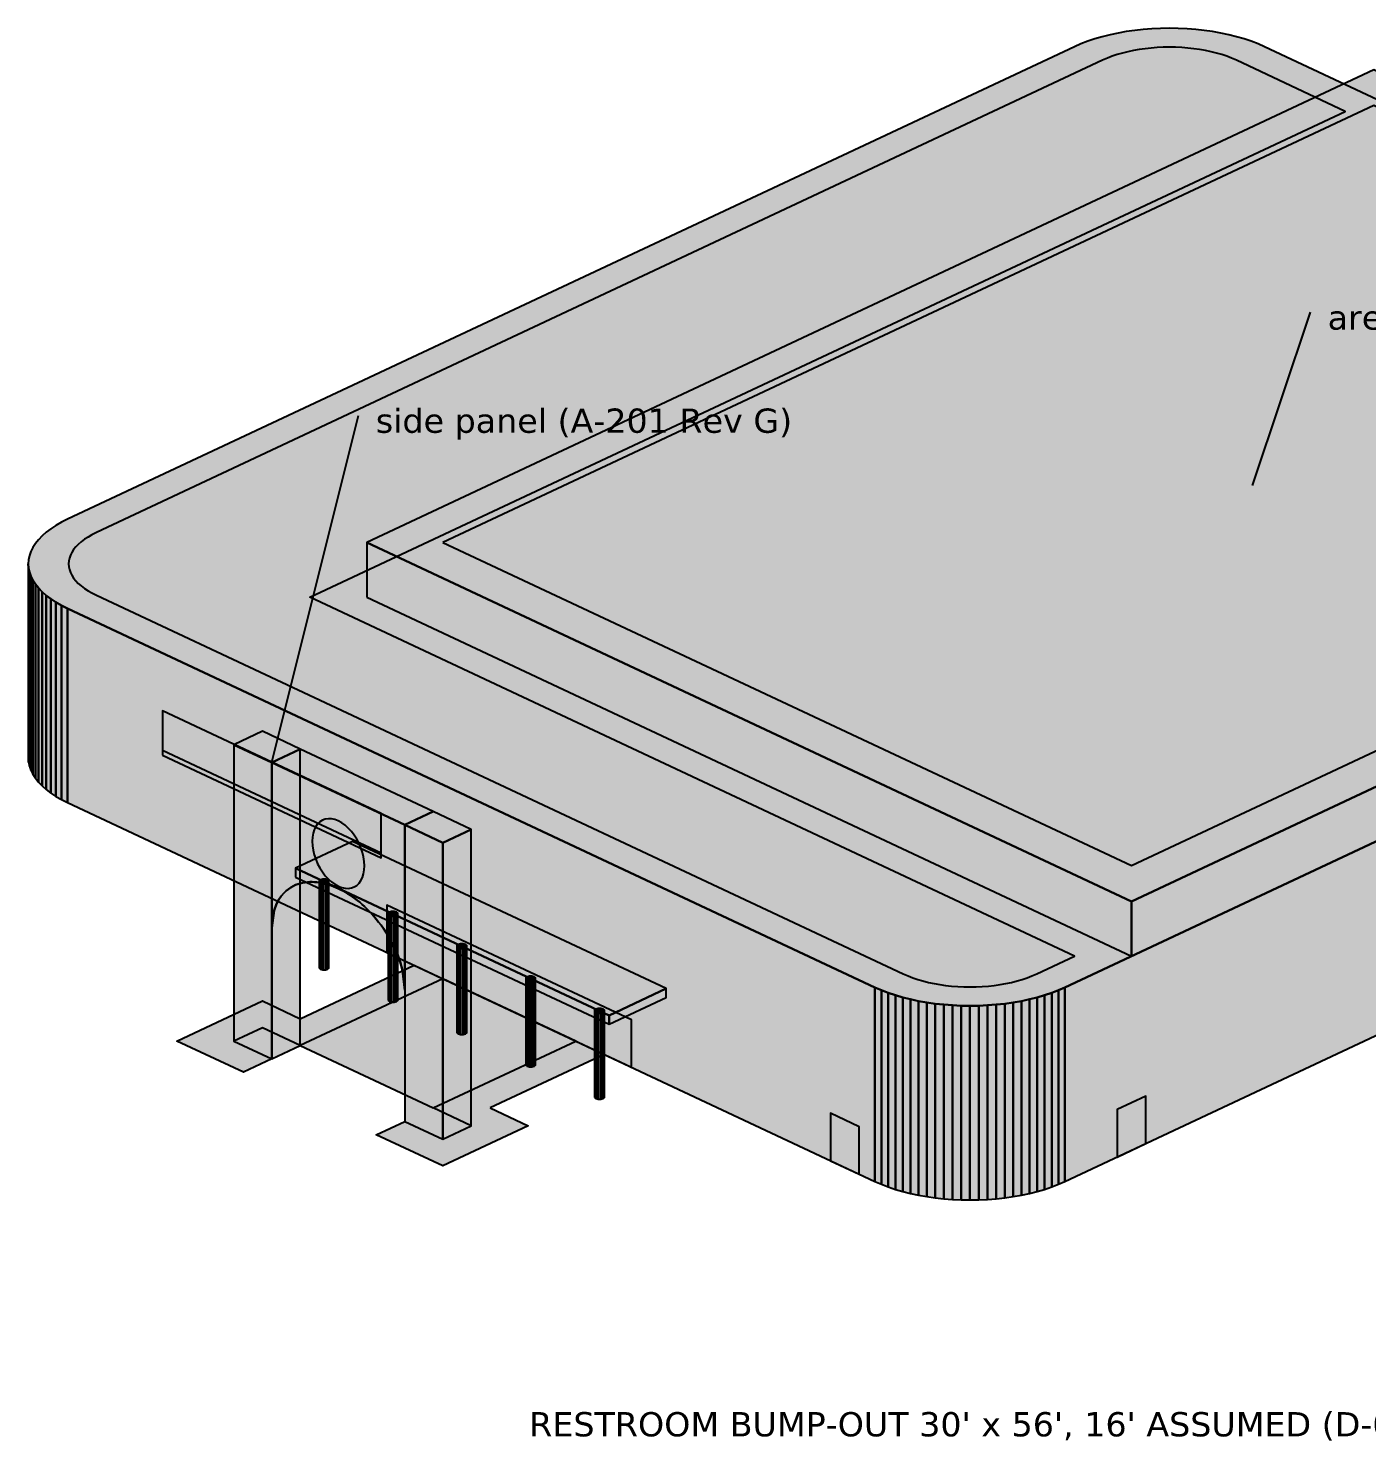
# Model space of a CAD drawing. Header units: inches. Extents: x 0.5 to 16.6, y 0.5 to 10.5.
# Drawn here: x 8.546 to 10.863, y 6.594 to 9.039 of the extents above; entities that cross this region are included whole.
import ezdxf
from ezdxf.enums import TextEntityAlignment as Align

# ---------------------------------------------------------------- set-up
doc = ezdxf.new("R2010")
doc.units = ezdxf.units.IN
doc.header["$MEASUREMENT"] = 0
for name, color, linetype in [('A-ANNO-TEXT', 7, 'Continuous'), ('A-MASS', 7, 'Continuous'), ('C-SITE-DIAG', 7, 'Continuous')]:
    doc.layers.add(name, color=color, linetype=linetype)
doc.styles.add('KS-REG', font='DejaVuSans.ttf')

msp = doc.modelspace()

# ---------------------------------------------------------------- hatches: boundary and pattern name
at = {"layer": 'A-MASS', "true_color": 0xc9c6be}
for points in [[(12.0829, 8.1969), (12.0933, 8.2021), (12.1029, 8.2077), (12.1118, 8.2135), (12.1198, 8.2195), (12.127, 8.2258), (12.1333, 8.2323), (12.1386, 8.239), (12.143, 8.2458), (12.1465, 8.2528), (12.149, 8.2598), (12.1505, 8.267), (12.151, 8.2741), (12.1505, 8.2812), (12.149, 8.2883), (12.1465, 8.2954), (12.143, 8.3023), (12.1386, 8.3092), (12.1333, 8.3159), (12.127, 8.3224), (12.1198, 8.3287), (12.1118, 8.3347), (12.1029, 8.3405), (12.0933, 8.3461), (12.0829, 8.3513), (10.6856, 9.0072), (10.6745, 9.0121), (10.6628, 9.0167), (10.6504, 9.0208), (10.6375, 9.0246), (10.6241, 9.0279), (10.6102, 9.0309), (10.596, 9.0334), (10.5814, 9.0355), (10.5666, 9.0371), (10.5516, 9.0383), (10.5364, 9.039), (10.5212, 9.0392), (10.506, 9.039), (10.4909, 9.0383), (10.4759, 9.0371), (10.4611, 9.0355), (10.4465, 9.0334), (10.4323, 9.0309), (10.4184, 9.0279), (10.405, 9.0246), (10.3921, 9.0208), (10.3797, 9.0167), (10.368, 9.0121), (10.3568, 9.0072), (8.6144, 8.1892), (8.604, 8.184), (8.5943, 8.1785), (8.5855, 8.1727), (8.5774, 8.1666), (8.5703, 8.1603), (8.564, 8.1538), (8.5586, 8.1471), (8.5542, 8.1403), (8.5508, 8.1333), (8.5483, 8.1263), (8.5468, 8.1192), (8.5463, 8.112), (8.5468, 8.1049), (8.5483, 8.0978), (8.5508, 8.0907), (8.5542, 8.0838), (8.5586, 8.0769), (8.564, 8.0703), (8.5703, 8.0638), (8.5774, 8.0575), (8.5855, 8.0514), (8.5943, 8.0456), (8.604, 8.0401), (8.6144, 8.0349), (10.0116, 7.3789), (10.0227, 7.374), (10.0345, 7.3695), (10.0469, 7.3653), (10.0598, 7.3615), (10.0732, 7.3582), (10.0871, 7.3552), (10.1013, 7.3527), (10.1159, 7.3506), (10.1307, 7.349), (10.1457, 7.3478), (10.1608, 7.3471), (10.176, 7.3469), (10.1912, 7.3471), (10.2064, 7.3478), (10.2214, 7.349), (10.2362, 7.3506), (10.2508, 7.3527), (10.265, 7.3552), (10.2788, 7.3582), (10.2923, 7.3615), (10.3052, 7.3653), (10.3175, 7.3695), (10.3293, 7.374), (10.3404, 7.3789)], [(9.1322, 8.1491), (10.4555, 7.5278), (12.1979, 8.3459), (10.8747, 8.9671)], [(9.0089, 7.5851), (9.5514, 7.3304), (9.65, 7.3768), (9.1075, 7.6314)], [(9.0644, 7.5591), (9.0666, 7.561), (9.0666, 7.5631), (9.0644, 7.5649), (9.0605, 7.566), (9.056, 7.566), (9.0521, 7.5649), (9.0498, 7.5631), (9.0498, 7.561), (9.0521, 7.5591), (9.056, 7.5581), (9.0605, 7.5581)], [(9.1836, 7.5032), (9.1858, 7.505), (9.1858, 7.5071), (9.1836, 7.509), (9.1797, 7.51), (9.1751, 7.51), (9.1712, 7.509), (9.169, 7.5071), (9.169, 7.505), (9.1712, 7.5032), (9.1751, 7.5021), (9.1797, 7.5021)], [(9.3027, 7.4472), (9.305, 7.449), (9.305, 7.4512), (9.3027, 7.453), (9.2988, 7.4541), (9.2943, 7.4541), (9.2904, 7.453), (9.2882, 7.4512), (9.2882, 7.449), (9.2904, 7.4472), (9.2943, 7.4462), (9.2988, 7.4462)], [(9.4219, 7.3913), (9.4242, 7.3931), (9.4242, 7.3952), (9.4219, 7.3971), (9.418, 7.3981), (9.4135, 7.3981), (9.4096, 7.3971), (9.4073, 7.3952), (9.4073, 7.3931), (9.4096, 7.3913), (9.4135, 7.3902), (9.418, 7.3902)], [(9.5411, 7.3353), (9.5434, 7.3371), (9.5434, 7.3393), (9.5411, 7.3411), (9.5372, 7.3422), (9.5327, 7.3422), (9.5288, 7.3411), (9.5265, 7.3393), (9.5265, 7.3371), (9.5288, 7.3353), (9.5327, 7.3343), (9.5372, 7.3343)]]:
    msp.add_hatch(color=7, dxfattribs=at).paths.add_polyline_path(points)
at = {"layer": 'A-MASS', "true_color": 0x2c3e5c}
for points in [[(10.2919, 7.4024), (10.3568, 7.4329), (9.0336, 8.0541), (10.8253, 8.8953), (10.6371, 8.9837), (10.6285, 8.9875), (10.6203, 8.9907), (10.6116, 8.9936), (10.6026, 8.9962), (10.5932, 8.9986), (10.5835, 9.0006), (10.5735, 9.0024), (10.5633, 9.0038), (10.553, 9.005), (10.5425, 9.0058), (10.5319, 9.0063), (10.5212, 9.0064), (10.5106, 9.0063), (10.5, 9.0058), (10.4895, 9.005), (10.4791, 9.0038), (10.4689, 9.0024), (10.459, 9.0006), (10.4493, 8.9986), (10.4399, 8.9962), (10.4308, 8.9936), (10.4222, 8.9907), (10.414, 8.9875), (10.4054, 8.9837), (8.6645, 8.1664), (8.6564, 8.1624), (8.6497, 8.1585), (8.6435, 8.1545), (8.6379, 8.1502), (8.6329, 8.1458), (8.6285, 8.1413), (8.6247, 8.1366), (8.6216, 8.1318), (8.6192, 8.1269), (8.6175, 8.122), (8.6164, 8.117), (8.6161, 8.112), (8.6164, 8.107), (8.6175, 8.1021), (8.6192, 8.0971), (8.6216, 8.0923), (8.6247, 8.0875), (8.6285, 8.0828), (8.6329, 8.0782), (8.6379, 8.0738), (8.6435, 8.0696), (8.6497, 8.0655), (8.6564, 8.0617), (8.6645, 8.0576), (10.0602, 7.4024), (10.0688, 7.3986), (10.077, 7.3955), (10.0856, 7.3925), (10.0947, 7.3899), (10.1041, 7.3875), (10.1138, 7.3855), (10.1237, 7.3837), (10.1339, 7.3823), (10.1443, 7.3811), (10.1548, 7.3803), (10.1654, 7.3798), (10.176, 7.3797), (10.1867, 7.3798), (10.1973, 7.3803), (10.2078, 7.3811), (10.2181, 7.3823), (10.2283, 7.3837), (10.2383, 7.3855), (10.248, 7.3875), (10.2574, 7.3899), (10.2664, 7.3925), (10.2751, 7.3955), (10.2833, 7.3986)], [(9.2637, 8.1491), (10.4555, 7.5896), (12.0664, 8.3459), (10.8747, 8.9054)]]:
    msp.add_hatch(color=7, dxfattribs=at).paths.add_polyline_path(points)
at = {"layer": 'A-MASS', "true_color": 0x918f89}
for points in [[(10.4555, 7.4329), (12.1979, 8.2509), (12.1979, 8.3459), (10.4555, 7.5278)], [(10.3404, 7.0428), (12.0829, 7.8608), (12.0829, 8.1969), (10.3404, 7.3789)], [(9.0605, 7.4092), (9.0644, 7.4103), (9.0644, 7.5591), (9.0605, 7.5581)], [(9.0644, 7.4103), (9.0666, 7.4121), (9.0666, 7.561), (9.0644, 7.5591)], [(9.1797, 7.3533), (9.1836, 7.3544), (9.1836, 7.5032), (9.1797, 7.5021)], [(9.1836, 7.3544), (9.1858, 7.3562), (9.1858, 7.505), (9.1836, 7.5032)], [(9.2988, 7.2973), (9.3027, 7.2984), (9.3027, 7.4472), (9.2988, 7.4462)], [(9.3027, 7.2984), (9.305, 7.3002), (9.305, 7.449), (9.3027, 7.4472)], [(9.4135, 7.2414), (9.418, 7.2414), (9.418, 7.3902), (9.4135, 7.3902)], [(9.418, 7.2414), (9.4219, 7.2424), (9.4219, 7.3913), (9.418, 7.3902)], [(9.4219, 7.2424), (9.4242, 7.2443), (9.4242, 7.3931), (9.4219, 7.3913)], [(9.5514, 7.3151), (9.65, 7.3614), (9.65, 7.3768), (9.5514, 7.3304)], [(10.2788, 7.0221), (10.2923, 7.0254), (10.2923, 7.3615), (10.2788, 7.3582)], [(10.2923, 7.0254), (10.3052, 7.0292), (10.3052, 7.3653), (10.2923, 7.3615)], [(10.3052, 7.0292), (10.3175, 7.0333), (10.3175, 7.3695), (10.3052, 7.3653)], [(10.3175, 7.0333), (10.3293, 7.0379), (10.3293, 7.374), (10.3175, 7.3695)], [(10.3293, 7.0379), (10.3404, 7.0428), (10.3404, 7.3789), (10.3293, 7.374)], [(9.5411, 7.1865), (9.5434, 7.1883), (9.5434, 7.3371), (9.5411, 7.3353)], [(10.176, 7.0108), (10.1912, 7.011), (10.1912, 7.3471), (10.176, 7.3469)], [(10.1912, 7.011), (10.2064, 7.0117), (10.2064, 7.3478), (10.1912, 7.3471)], [(10.2064, 7.0117), (10.2214, 7.0129), (10.2214, 7.349), (10.2064, 7.3478)], [(10.2214, 7.0129), (10.2362, 7.0145), (10.2362, 7.3506), (10.2214, 7.349)], [(10.2362, 7.0145), (10.2508, 7.0166), (10.2508, 7.3527), (10.2362, 7.3506)], [(10.2508, 7.0166), (10.265, 7.0191), (10.265, 7.3552), (10.2508, 7.3527)], [(10.265, 7.0191), (10.2788, 7.0221), (10.2788, 7.3582), (10.265, 7.3552)], [(9.5327, 7.1854), (9.5372, 7.1854), (9.5372, 7.3343), (9.5327, 7.3343)], [(9.5372, 7.1854), (9.5411, 7.1865), (9.5411, 7.3353), (9.5372, 7.3343)]]:
    msp.add_hatch(color=7, dxfattribs=at).paths.add_polyline_path(points)
at = {"layer": 'A-MASS', "true_color": 0x394c5a}
for points in [[(10.3404, 7.248), (12.0829, 8.0661), (12.0829, 8.1764), (10.3404, 7.3584)], [(10.3404, 7.0582), (12.0829, 7.8762), (12.0829, 8.0199), (10.3404, 7.2018)], [(10.265, 7.2244), (10.2788, 7.2273), (10.2788, 7.3376), (10.265, 7.3347)], [(10.2788, 7.2273), (10.2923, 7.2307), (10.2923, 7.341), (10.2788, 7.3376)], [(10.2923, 7.2307), (10.3052, 7.2345), (10.3052, 7.3448), (10.2923, 7.341)], [(10.3052, 7.2345), (10.3175, 7.2386), (10.3175, 7.3489), (10.3052, 7.3448)], [(10.3175, 7.2386), (10.3293, 7.2431), (10.3293, 7.3535), (10.3175, 7.3489)], [(10.3293, 7.2431), (10.3404, 7.248), (10.3404, 7.3584), (10.3293, 7.3535)], [(10.176, 7.2161), (10.1912, 7.2163), (10.1912, 7.3266), (10.176, 7.3264)], [(10.1912, 7.2163), (10.2064, 7.217), (10.2064, 7.3273), (10.1912, 7.3266)], [(10.2064, 7.217), (10.2214, 7.2182), (10.2214, 7.3285), (10.2064, 7.3273)], [(10.2214, 7.2182), (10.2362, 7.2198), (10.2362, 7.3301), (10.2214, 7.3285)], [(10.2362, 7.2198), (10.2508, 7.2219), (10.2508, 7.3322), (10.2362, 7.3301)], [(10.2508, 7.2219), (10.265, 7.2244), (10.265, 7.3347), (10.2508, 7.3322)], [(10.3052, 7.0446), (10.3175, 7.0487), (10.3175, 7.1924), (10.3052, 7.1883)], [(10.3175, 7.0487), (10.3293, 7.0533), (10.3293, 7.197), (10.3175, 7.1924)], [(10.3293, 7.0533), (10.3404, 7.0582), (10.3404, 7.2018), (10.3293, 7.197)], [(10.176, 7.0262), (10.1912, 7.0264), (10.1912, 7.1701), (10.176, 7.1699)], [(10.1912, 7.0264), (10.2064, 7.0271), (10.2064, 7.1708), (10.1912, 7.1701)], [(10.2064, 7.0271), (10.2214, 7.0283), (10.2214, 7.172), (10.2064, 7.1708)], [(10.2214, 7.0283), (10.2362, 7.0299), (10.2362, 7.1736), (10.2214, 7.172)], [(10.2362, 7.0299), (10.2508, 7.032), (10.2508, 7.1757), (10.2362, 7.1736)], [(10.2508, 7.032), (10.265, 7.0345), (10.265, 7.1782), (10.2508, 7.1757)], [(10.265, 7.0345), (10.2788, 7.0374), (10.2788, 7.1811), (10.265, 7.1782)], [(10.2788, 7.0374), (10.2923, 7.0408), (10.2923, 7.1845), (10.2788, 7.1811)], [(10.2923, 7.0408), (10.3052, 7.0446), (10.3052, 7.1883), (10.2923, 7.1845)]]:
    msp.add_hatch(color=7, dxfattribs=at).paths.add_polyline_path(points)
at = {"layer": 'A-MASS', "true_color": 0xb5b2ab}
for points in [[(9.1322, 8.0541), (10.4555, 7.4329), (10.4555, 7.5278), (9.1322, 8.1491)], [(8.5463, 7.7759), (8.5468, 7.7688), (8.5468, 8.1049), (8.5463, 8.112)], [(8.5468, 7.7688), (8.5483, 7.7617), (8.5483, 8.0978), (8.5468, 8.1049)], [(8.5483, 7.7617), (8.5508, 7.7546), (8.5508, 8.0907), (8.5483, 8.0978)], [(8.5508, 7.7546), (8.5542, 7.7477), (8.5542, 8.0838), (8.5508, 8.0907)], [(8.5542, 7.7477), (8.5586, 7.7408), (8.5586, 8.0769), (8.5542, 8.0838)], [(8.5586, 7.7408), (8.564, 7.7341), (8.564, 8.0703), (8.5586, 8.0769)], [(8.564, 7.7341), (8.5703, 7.7276), (8.5703, 8.0638), (8.564, 8.0703)], [(8.5703, 7.7276), (8.5774, 7.7213), (8.5774, 8.0575), (8.5703, 8.0638)], [(8.5774, 7.7213), (8.5855, 7.7153), (8.5855, 8.0514), (8.5774, 8.0575)], [(8.5855, 7.7153), (8.5943, 7.7095), (8.5943, 8.0456), (8.5855, 8.0514)], [(8.5943, 7.7095), (8.604, 7.7039), (8.604, 8.0401), (8.5943, 8.0456)], [(8.604, 7.7039), (8.6144, 7.6987), (8.6144, 8.0349), (8.604, 8.0401)], [(8.6144, 7.6987), (10.0116, 7.0428), (10.0116, 7.3789), (8.6144, 8.0349)], [(9.0089, 7.5697), (9.5514, 7.3151), (9.5514, 7.3304), (9.0089, 7.5851)], [(9.0498, 7.4121), (9.0521, 7.4103), (9.0521, 7.5591), (9.0498, 7.561)], [(9.0521, 7.4103), (9.056, 7.4092), (9.056, 7.5581), (9.0521, 7.5591)], [(9.056, 7.4092), (9.0605, 7.4092), (9.0605, 7.5581), (9.056, 7.5581)], [(9.169, 7.3562), (9.1712, 7.3544), (9.1712, 7.5032), (9.169, 7.505)], [(9.1712, 7.3544), (9.1751, 7.3533), (9.1751, 7.5021), (9.1712, 7.5032)], [(9.1751, 7.3533), (9.1797, 7.3533), (9.1797, 7.5021), (9.1751, 7.5021)], [(9.2882, 7.3002), (9.2904, 7.2984), (9.2904, 7.4472), (9.2882, 7.449)], [(9.2904, 7.2984), (9.2943, 7.2973), (9.2943, 7.4462), (9.2904, 7.4472)], [(9.2943, 7.2973), (9.2988, 7.2973), (9.2988, 7.4462), (9.2943, 7.4462)], [(9.4073, 7.2443), (9.4096, 7.2424), (9.4096, 7.3913), (9.4073, 7.3931)], [(9.4096, 7.2424), (9.4135, 7.2414), (9.4135, 7.3902), (9.4096, 7.3913)], [(10.0116, 7.0428), (10.0227, 7.0379), (10.0227, 7.374), (10.0116, 7.3789)], [(10.0227, 7.0379), (10.0345, 7.0333), (10.0345, 7.3695), (10.0227, 7.374)], [(10.0345, 7.0333), (10.0469, 7.0292), (10.0469, 7.3653), (10.0345, 7.3695)], [(10.0469, 7.0292), (10.0598, 7.0254), (10.0598, 7.3615), (10.0469, 7.3653)], [(10.0598, 7.0254), (10.0732, 7.0221), (10.0732, 7.3582), (10.0598, 7.3615)], [(9.5265, 7.1883), (9.5288, 7.1865), (9.5288, 7.3353), (9.5265, 7.3371)], [(10.0732, 7.0221), (10.0871, 7.0191), (10.0871, 7.3552), (10.0732, 7.3582)], [(10.0871, 7.0191), (10.1013, 7.0166), (10.1013, 7.3527), (10.0871, 7.3552)], [(10.1013, 7.0166), (10.1159, 7.0145), (10.1159, 7.3506), (10.1013, 7.3527)], [(10.1159, 7.0145), (10.1307, 7.0129), (10.1307, 7.349), (10.1159, 7.3506)], [(10.1307, 7.0129), (10.1457, 7.0117), (10.1457, 7.3478), (10.1307, 7.349)], [(10.1457, 7.0117), (10.1608, 7.011), (10.1608, 7.3471), (10.1457, 7.3478)], [(10.1608, 7.011), (10.176, 7.0108), (10.176, 7.3469), (10.1608, 7.3471)], [(9.5288, 7.1865), (9.5327, 7.1854), (9.5327, 7.3343), (9.5288, 7.3353)]]:
    msp.add_hatch(color=7, dxfattribs=at).paths.add_polyline_path(points)
at = {"layer": 'A-MASS', "true_color": 0x475f70}
for points in [[(8.5463, 7.9812), (8.5468, 7.974), (8.5468, 8.0844), (8.5463, 8.0915)], [(8.5468, 7.974), (8.5483, 7.9669), (8.5483, 8.0773), (8.5468, 8.0844)], [(8.5483, 7.9669), (8.5508, 7.9599), (8.5508, 8.0702), (8.5483, 8.0773)], [(8.5508, 7.9599), (8.5542, 7.9529), (8.5542, 8.0633), (8.5508, 8.0702)], [(8.5542, 7.9529), (8.5586, 7.9461), (8.5586, 8.0564), (8.5542, 8.0633)], [(8.5586, 7.9461), (8.564, 7.9394), (8.564, 8.0497), (8.5586, 8.0564)], [(8.564, 7.9394), (8.5703, 7.9329), (8.5703, 8.0432), (8.564, 8.0497)], [(8.5703, 7.9329), (8.5774, 7.9266), (8.5774, 8.0369), (8.5703, 8.0432)], [(8.5774, 7.9266), (8.5855, 7.9205), (8.5855, 8.0309), (8.5774, 8.0369)], [(8.5855, 7.9205), (8.5943, 7.9147), (8.5943, 8.0251), (8.5855, 8.0309)], [(8.5943, 7.9147), (8.604, 7.9092), (8.604, 8.0195), (8.5943, 8.0251)], [(8.604, 7.9092), (8.6144, 7.904), (8.6144, 8.0143), (8.604, 8.0195)], [(8.6144, 7.904), (10.0116, 7.248), (10.0116, 7.3584), (8.6144, 8.0143)], [(8.5463, 7.7913), (8.5468, 7.7842), (8.5468, 7.9278), (8.5463, 7.935)], [(8.5468, 7.7842), (8.5483, 7.7771), (8.5483, 7.9207), (8.5468, 7.9278)], [(8.5483, 7.7771), (8.5508, 7.77), (8.5508, 7.9137), (8.5483, 7.9207)], [(8.5508, 7.77), (8.5542, 7.7631), (8.5542, 7.9067), (8.5508, 7.9137)], [(8.5542, 7.7631), (8.5586, 7.7562), (8.5586, 7.8999), (8.5542, 7.9067)], [(8.5586, 7.7562), (8.564, 7.7495), (8.564, 7.8932), (8.5586, 7.8999)], [(8.564, 7.7495), (8.5703, 7.743), (8.5703, 7.8867), (8.564, 7.8932)], [(8.5703, 7.743), (8.5774, 7.7367), (8.5774, 7.8804), (8.5703, 7.8867)], [(8.5774, 7.7367), (8.5855, 7.7307), (8.5855, 7.8744), (8.5774, 7.8804)], [(8.5855, 7.7307), (8.5943, 7.7249), (8.5943, 7.8685), (8.5855, 7.8744)], [(8.5943, 7.7249), (8.604, 7.7193), (8.604, 7.863), (8.5943, 7.8685)], [(8.604, 7.7193), (8.6144, 7.7141), (8.6144, 7.8578), (8.604, 7.863)], [(8.6144, 7.7141), (10.0116, 7.0582), (10.0116, 7.2018), (8.6144, 7.8578)], [(10.0116, 7.248), (10.0227, 7.2431), (10.0227, 7.3535), (10.0116, 7.3584)], [(10.0227, 7.2431), (10.0345, 7.2386), (10.0345, 7.3489), (10.0227, 7.3535)], [(10.0345, 7.2386), (10.0469, 7.2345), (10.0469, 7.3448), (10.0345, 7.3489)], [(10.0469, 7.2345), (10.0598, 7.2307), (10.0598, 7.341), (10.0469, 7.3448)], [(10.0598, 7.2307), (10.0732, 7.2273), (10.0732, 7.3376), (10.0598, 7.341)], [(10.0732, 7.2273), (10.0871, 7.2244), (10.0871, 7.3347), (10.0732, 7.3376)], [(10.0871, 7.2244), (10.1013, 7.2219), (10.1013, 7.3322), (10.0871, 7.3347)], [(10.1013, 7.2219), (10.1159, 7.2198), (10.1159, 7.3301), (10.1013, 7.3322)], [(10.1159, 7.2198), (10.1307, 7.2182), (10.1307, 7.3285), (10.1159, 7.3301)], [(10.1307, 7.2182), (10.1457, 7.217), (10.1457, 7.3273), (10.1307, 7.3285)], [(10.1457, 7.217), (10.1608, 7.2163), (10.1608, 7.3266), (10.1457, 7.3273)], [(10.1608, 7.2163), (10.176, 7.2161), (10.176, 7.3264), (10.1608, 7.3266)], [(10.0116, 7.0582), (10.0227, 7.0533), (10.0227, 7.197), (10.0116, 7.2018)], [(10.0227, 7.0533), (10.0345, 7.0487), (10.0345, 7.1924), (10.0227, 7.197)], [(10.0345, 7.0487), (10.0469, 7.0446), (10.0469, 7.1883), (10.0345, 7.1924)], [(10.0469, 7.0446), (10.0598, 7.0408), (10.0598, 7.1845), (10.0469, 7.1883)], [(10.0598, 7.0408), (10.0732, 7.0374), (10.0732, 7.1811), (10.0598, 7.1845)], [(10.0732, 7.0374), (10.0871, 7.0345), (10.0871, 7.1782), (10.0732, 7.1811)], [(10.0871, 7.0345), (10.1013, 7.032), (10.1013, 7.1757), (10.0871, 7.1782)], [(10.1013, 7.032), (10.1159, 7.0299), (10.1159, 7.1736), (10.1013, 7.1757)], [(10.1159, 7.0299), (10.1307, 7.0283), (10.1307, 7.172), (10.1159, 7.1736)], [(10.1307, 7.0283), (10.1457, 7.0271), (10.1457, 7.1708), (10.1307, 7.172)], [(10.1457, 7.0271), (10.1608, 7.0264), (10.1608, 7.1701), (10.1457, 7.1708)], [(10.1608, 7.0264), (10.176, 7.0262), (10.176, 7.1699), (10.1608, 7.1701)]]:
    msp.add_hatch(color=7, dxfattribs=at).paths.add_polyline_path(points)
at = {"layer": 'A-MASS', "true_color": 0x171717}
for points in [[(8.7788, 7.7806), (9.1568, 7.6031), (9.1568, 7.6801), (8.7788, 7.8576)], [(9.1281, 7.5892), (9.1277, 7.5968), (9.1265, 7.6046), (9.1246, 7.6125), (9.122, 7.6203), (9.1187, 7.628), (9.1148, 7.6354), (9.1104, 7.6423), (9.1055, 7.6487), (9.1002, 7.6545), (9.0946, 7.6595), (9.0888, 7.6637), (9.0829, 7.6669), (9.077, 7.6692), (9.0712, 7.6705), (9.0656, 7.6707), (9.0603, 7.67), (9.0554, 7.6682), (9.0509, 7.6654), (9.047, 7.6617), (9.0437, 7.6571), (9.0411, 7.6517), (9.0392, 7.6456), (9.0381, 7.6389), (9.0377, 7.6317), (9.0381, 7.6241), (9.0392, 7.6164), (9.0411, 7.6085), (9.0437, 7.6006), (9.047, 7.5929), (9.0509, 7.5856), (9.0554, 7.5786), (9.0603, 7.5722), (9.0656, 7.5664), (9.0712, 7.5614), (9.077, 7.5573), (9.0829, 7.554), (9.0888, 7.5517), (9.0946, 7.5504), (9.1002, 7.5502), (9.1055, 7.551), (9.1104, 7.5528), (9.1148, 7.5555), (9.1187, 7.5593), (9.122, 7.5639), (9.1246, 7.5693), (9.1265, 7.5754), (9.1277, 7.5821)], [(9.9349, 7.0788), (9.9842, 7.0556), (9.9842, 7.1377), (9.9349, 7.1609)]]:
    msp.add_hatch(color=7, dxfattribs=at).paths.add_polyline_path(points)
at = {"layer": 'A-MASS', "true_color": 0xcc0000}
for points in [[(8.9021, 7.799), (8.9678, 7.7681), (9.0171, 7.7913), (8.9514, 7.8222)], [(8.9678, 7.7681), (9.1979, 7.6601), (9.2473, 7.6833), (9.0171, 7.7913)], [(9.1979, 7.6601), (9.2637, 7.6292), (9.313, 7.6524), (9.2473, 7.6833)]]:
    msp.add_hatch(color=7, dxfattribs=at).paths.add_polyline_path(points)
at = {"layer": 'A-MASS', "true_color": 0xb80000}
for points in [[(8.7788, 7.7806), (9.1568, 7.6031), (9.1568, 7.6114), (8.7788, 7.7889)], [(8.9021, 7.2859), (8.9678, 7.255), (8.9678, 7.7681), (8.9021, 7.799)], [(8.9678, 7.4818), (8.9719, 7.5122), (8.976, 7.5233), (8.9801, 7.531), (8.9842, 7.537), (8.9884, 7.5418), (8.9925, 7.5458), (8.9966, 7.5491), (9.0007, 7.5518), (9.0048, 7.5541), (9.0089, 7.5561), (9.013, 7.5576), (9.0171, 7.5589), (9.0212, 7.5598), (9.0253, 7.5606), (9.0295, 7.561), (9.0336, 7.5613), (9.0377, 7.5613), (9.0418, 7.5612), (9.0459, 7.5608), (9.05, 7.5603), (9.0541, 7.5595), (9.0582, 7.5587), (9.0623, 7.5576), (9.0664, 7.5564), (9.0705, 7.555), (9.0747, 7.5535), (9.0788, 7.5518), (9.0829, 7.5499), (9.087, 7.5479), (9.0911, 7.5457), (9.0952, 7.5434), (9.0993, 7.5409), (9.1034, 7.5383), (9.1075, 7.5355), (9.1116, 7.5325), (9.1158, 7.5294), (9.1199, 7.5261), (9.124, 7.5226), (9.1281, 7.5189), (9.1322, 7.515), (9.1363, 7.5109), (9.1404, 7.5065), (9.1445, 7.502), (9.1486, 7.4971), (9.1527, 7.492), (9.1568, 7.4866), (9.161, 7.4808), (9.1651, 7.4747), (9.1692, 7.468), (9.1733, 7.4609), (9.1774, 7.4531), (9.1815, 7.4444), (9.1856, 7.4345), (9.1897, 7.4229), (9.1938, 7.408), (9.1979, 7.3738), (9.1979, 7.6601), (8.9678, 7.7681)], [(9.1979, 7.1469), (9.2637, 7.1161), (9.2637, 7.6292), (9.1979, 7.6601)]]:
    msp.add_hatch(color=7, dxfattribs=at).paths.add_polyline_path(points)
at = {"layer": 'A-MASS', "true_color": 0x930000}
for points in [[(8.9678, 7.255), (9.0171, 7.2781), (9.0171, 7.7913), (8.9678, 7.7681)], [(9.2637, 7.1161), (9.313, 7.1392), (9.313, 7.6524), (9.2637, 7.6292)]]:
    msp.add_hatch(color=7, dxfattribs=at).paths.add_polyline_path(points)
at = {"layer": 'A-MASS', "true_color": 0x98b2c7}
msp.add_hatch(color=7, dxfattribs=at).paths.add_polyline_path([(9.1671, 7.4392), (9.5904, 7.2405), (9.5904, 7.3226), (9.1671, 7.5213)])
at = {"layer": 'A-MASS', "true_color": 0x131313}
msp.add_hatch(color=7, dxfattribs=at).paths.add_polyline_path([(10.4308, 7.0852), (10.4801, 7.1084), (10.4801, 7.1905), (10.4308, 7.1673)])
at = {"layer": 'C-SITE-DIAG', "true_color": 0xd9b79a}
for points in [[(9.2144, 7.4171), (9.2637, 7.3939), (9.0171, 7.2781), (8.9514, 7.309), (8.9021, 7.2859), (8.9678, 7.255), (8.9185, 7.2318), (8.8034, 7.2859), (8.9514, 7.3553), (9.0171, 7.3244)], [(9.3459, 7.1701), (9.4116, 7.1392), (9.2637, 7.0698), (9.1486, 7.1238), (9.1979, 7.1469), (9.2637, 7.1161), (9.313, 7.1392), (9.2473, 7.1701), (9.4938, 7.2859), (9.5432, 7.2627)]]:
    msp.add_hatch(color=7, dxfattribs=at).paths.add_polyline_path(points)
at = {"layer": 'C-SITE-DIAG', "true_color": 0xb5654a}
msp.add_hatch(color=7, dxfattribs=at).paths.add_polyline_path([(9.0171, 7.2781), (9.2473, 7.1701), (9.4938, 7.2859), (9.2637, 7.3939)])

# ---------------------------------------------------------------- linework, layer by layer
at = {"layer": 'A-ANNO-TEXT'}
for p, q in [((10.6651, 8.2475), (10.7651, 8.5475)), ((8.9678, 7.7689), (9.1178, 8.3689))]:
    msp.add_line(p, q, dxfattribs=at)
at = {"layer": 'A-MASS'}
msp.add_lwpolyline([(12.0829, 8.3513), (10.6856, 9.0072), (10.6745, 9.0121), (10.6628, 9.0167), (10.6504, 9.0208), (10.6375, 9.0246), (10.6241, 9.0279), (10.6102, 9.0309), (10.596, 9.0334), (10.5814, 9.0355), (10.5666, 9.0371), (10.5516, 9.0383), (10.5364, 9.039), (10.5212, 9.0392), (10.506, 9.039), (10.4909, 9.0383), (10.4759, 9.0371), (10.4611, 9.0355), (10.4465, 9.0334), (10.4323, 9.0309), (10.4184, 9.0279), (10.405, 9.0246), (10.3921, 9.0208), (10.3797, 9.0167), (10.368, 9.0121), (10.3568, 9.0072), (8.6144, 8.1892), (8.604, 8.184), (8.5943, 8.1785), (8.5855, 8.1727), (8.5774, 8.1666), (8.5703, 8.1603), (8.564, 8.1538), (8.5586, 8.1471), (8.5542, 8.1403), (8.5508, 8.1333), (8.5483, 8.1263), (8.5468, 8.1192), (8.5463, 8.112), (8.5468, 8.1049), (8.5483, 8.0978), (8.5508, 8.0907), (8.5542, 8.0838), (8.5586, 8.0769), (8.564, 8.0703), (8.5703, 8.0638), (8.5774, 8.0575), (8.5855, 8.0514), (8.5943, 8.0456), (8.604, 8.0401), (8.6144, 8.0349), (10.0116, 7.3789), (10.0227, 7.374), (10.0345, 7.3695), (10.0469, 7.3653), (10.0598, 7.3615), (10.0732, 7.3582), (10.0871, 7.3552), (10.1013, 7.3527), (10.1159, 7.3506), (10.1307, 7.349), (10.1457, 7.3478), (10.1608, 7.3471), (10.176, 7.3469), (10.1912, 7.3471), (10.2064, 7.3478), (10.2214, 7.349), (10.2362, 7.3506), (10.2508, 7.3527), (10.265, 7.3552), (10.2788, 7.3582), (10.2923, 7.3615), (10.3052, 7.3653), (10.3175, 7.3695), (10.3293, 7.374), (10.3404, 7.3789), (12.0829, 8.1969)], dxfattribs=at)
for points in [[(10.2919, 7.4024), (10.3568, 7.4329), (9.0336, 8.0541), (10.8253, 8.8953), (10.6371, 8.9837), (10.6285, 8.9875), (10.6203, 8.9907), (10.6116, 8.9936), (10.6026, 8.9962), (10.5932, 8.9986), (10.5835, 9.0006), (10.5735, 9.0024), (10.5633, 9.0038), (10.553, 9.005), (10.5425, 9.0058), (10.5319, 9.0063), (10.5212, 9.0064), (10.5106, 9.0063), (10.5, 9.0058), (10.4895, 9.005), (10.4791, 9.0038), (10.4689, 9.0024), (10.459, 9.0006), (10.4493, 8.9986), (10.4399, 8.9962), (10.4308, 8.9936), (10.4222, 8.9907), (10.414, 8.9875), (10.4054, 8.9837), (8.6645, 8.1664), (8.6564, 8.1624), (8.6497, 8.1585), (8.6435, 8.1545), (8.6379, 8.1502), (8.6329, 8.1458), (8.6285, 8.1413), (8.6247, 8.1366), (8.6216, 8.1318), (8.6192, 8.1269), (8.6175, 8.122), (8.6164, 8.117), (8.6161, 8.112), (8.6164, 8.107), (8.6175, 8.1021), (8.6192, 8.0971), (8.6216, 8.0923), (8.6247, 8.0875), (8.6285, 8.0828), (8.6329, 8.0782), (8.6379, 8.0738), (8.6435, 8.0696), (8.6497, 8.0655), (8.6564, 8.0617), (8.6645, 8.0576), (10.0602, 7.4024), (10.0688, 7.3986), (10.077, 7.3955), (10.0856, 7.3925), (10.0947, 7.3899), (10.1041, 7.3875), (10.1138, 7.3855), (10.1237, 7.3837), (10.1339, 7.3823), (10.1443, 7.3811), (10.1548, 7.3803), (10.1654, 7.3798), (10.176, 7.3797), (10.1867, 7.3798), (10.1973, 7.3803), (10.2078, 7.3811), (10.2181, 7.3823), (10.2283, 7.3837), (10.2383, 7.3855), (10.248, 7.3875), (10.2574, 7.3899), (10.2664, 7.3925), (10.2751, 7.3955), (10.2833, 7.3986)], [(9.1322, 8.1491), (10.4555, 7.5278), (12.1979, 8.3459), (10.8747, 8.9671)], [(9.2637, 8.1491), (10.4555, 7.5896), (12.0664, 8.3459), (10.8747, 8.9054)], [(10.4555, 7.4329), (12.1979, 8.2509), (12.1979, 8.3459), (10.4555, 7.5278)], [(10.3404, 7.0428), (12.0829, 7.8608), (12.0829, 8.1969), (10.3404, 7.3789)], [(9.1322, 8.0541), (10.4555, 7.4329), (10.4555, 7.5278), (9.1322, 8.1491)], [(8.5463, 7.7759), (8.5468, 7.7688), (8.5468, 8.1049), (8.5463, 8.112)], [(8.5468, 7.7688), (8.5483, 7.7617), (8.5483, 8.0978), (8.5468, 8.1049)], [(8.5483, 7.7617), (8.5508, 7.7546), (8.5508, 8.0907), (8.5483, 8.0978)], [(8.5508, 7.7546), (8.5542, 7.7477), (8.5542, 8.0838), (8.5508, 8.0907)], [(8.5542, 7.7477), (8.5586, 7.7408), (8.5586, 8.0769), (8.5542, 8.0838)], [(8.5586, 7.7408), (8.564, 7.7341), (8.564, 8.0703), (8.5586, 8.0769)], [(8.564, 7.7341), (8.5703, 7.7276), (8.5703, 8.0638), (8.564, 8.0703)], [(8.5703, 7.7276), (8.5774, 7.7213), (8.5774, 8.0575), (8.5703, 8.0638)], [(8.5774, 7.7213), (8.5855, 7.7153), (8.5855, 8.0514), (8.5774, 8.0575)], [(8.5855, 7.7153), (8.5943, 7.7095), (8.5943, 8.0456), (8.5855, 8.0514)], [(8.5943, 7.7095), (8.604, 7.7039), (8.604, 8.0401), (8.5943, 8.0456)], [(8.604, 7.7039), (8.6144, 7.6987), (8.6144, 8.0349), (8.604, 8.0401)], [(8.6144, 7.6987), (10.0116, 7.0428), (10.0116, 7.3789), (8.6144, 8.0349)], [(8.7788, 7.7806), (9.1568, 7.6031), (9.1568, 7.6801), (8.7788, 7.8576)], [(8.9021, 7.799), (8.9678, 7.7681), (9.0171, 7.7913), (8.9514, 7.8222)], [(8.7788, 7.7806), (9.1568, 7.6031), (9.1568, 7.6114), (8.7788, 7.7889)], [(8.9021, 7.2859), (8.9678, 7.255), (8.9678, 7.7681), (8.9021, 7.799)], [(8.9678, 7.255), (9.0171, 7.2781), (9.0171, 7.7913), (8.9678, 7.7681)], [(8.9678, 7.7681), (9.1979, 7.6601), (9.2473, 7.6833), (9.0171, 7.7913)], [(8.9678, 7.4818), (8.9719, 7.5122), (8.976, 7.5233), (8.9801, 7.531), (8.9842, 7.537), (8.9884, 7.5418), (8.9925, 7.5458), (8.9966, 7.5491), (9.0007, 7.5518), (9.0048, 7.5541), (9.0089, 7.5561), (9.013, 7.5576), (9.0171, 7.5589), (9.0212, 7.5598), (9.0253, 7.5606), (9.0295, 7.561), (9.0336, 7.5613), (9.0377, 7.5613), (9.0418, 7.5612), (9.0459, 7.5608), (9.05, 7.5603), (9.0541, 7.5595), (9.0582, 7.5587), (9.0623, 7.5576), (9.0664, 7.5564), (9.0705, 7.555), (9.0747, 7.5535), (9.0788, 7.5518), (9.0829, 7.5499), (9.087, 7.5479), (9.0911, 7.5457), (9.0952, 7.5434), (9.0993, 7.5409), (9.1034, 7.5383), (9.1075, 7.5355), (9.1116, 7.5325), (9.1158, 7.5294), (9.1199, 7.5261), (9.124, 7.5226), (9.1281, 7.5189), (9.1322, 7.515), (9.1363, 7.5109), (9.1404, 7.5065), (9.1445, 7.502), (9.1486, 7.4971), (9.1527, 7.492), (9.1568, 7.4866), (9.161, 7.4808), (9.1651, 7.4747), (9.1692, 7.468), (9.1733, 7.4609), (9.1774, 7.4531), (9.1815, 7.4444), (9.1856, 7.4345), (9.1897, 7.4229), (9.1938, 7.408), (9.1979, 7.3738), (9.1979, 7.6601), (8.9678, 7.7681)], [(9.1979, 7.6601), (9.2637, 7.6292), (9.313, 7.6524), (9.2473, 7.6833)], [(9.1281, 7.5892), (9.1277, 7.5968), (9.1265, 7.6046), (9.1246, 7.6125), (9.122, 7.6203), (9.1187, 7.628), (9.1148, 7.6354), (9.1104, 7.6423), (9.1055, 7.6487), (9.1002, 7.6545), (9.0946, 7.6595), (9.0888, 7.6637), (9.0829, 7.6669), (9.077, 7.6692), (9.0712, 7.6705), (9.0656, 7.6707), (9.0603, 7.67), (9.0554, 7.6682), (9.0509, 7.6654), (9.047, 7.6617), (9.0437, 7.6571), (9.0411, 7.6517), (9.0392, 7.6456), (9.0381, 7.6389), (9.0377, 7.6317), (9.0381, 7.6241), (9.0392, 7.6164), (9.0411, 7.6085), (9.0437, 7.6006), (9.047, 7.5929), (9.0509, 7.5856), (9.0554, 7.5786), (9.0603, 7.5722), (9.0656, 7.5664), (9.0712, 7.5614), (9.077, 7.5573), (9.0829, 7.554), (9.0888, 7.5517), (9.0946, 7.5504), (9.1002, 7.5502), (9.1055, 7.551), (9.1104, 7.5528), (9.1148, 7.5555), (9.1187, 7.5593), (9.122, 7.5639), (9.1246, 7.5693), (9.1265, 7.5754), (9.1277, 7.5821)], [(9.1979, 7.1469), (9.2637, 7.1161), (9.2637, 7.6292), (9.1979, 7.6601)], [(9.0089, 7.5851), (9.5514, 7.3304), (9.65, 7.3768), (9.1075, 7.6314)], [(9.2637, 7.1161), (9.313, 7.1392), (9.313, 7.6524), (9.2637, 7.6292)], [(9.0089, 7.5697), (9.5514, 7.3151), (9.5514, 7.3304), (9.0089, 7.5851)], [(9.0048, 7.5541), (9.0089, 7.5561), (9.0089, 7.5561), (9.0048, 7.5541)], [(9.0089, 7.5561), (9.013, 7.5576), (9.013, 7.5576), (9.0089, 7.5561)], [(9.013, 7.5576), (9.0171, 7.5589), (9.0171, 7.5589), (9.013, 7.5576)], [(9.0171, 7.5589), (9.0212, 7.5598), (9.0212, 7.5598), (9.0171, 7.5589)], [(9.0212, 7.5598), (9.0253, 7.5606), (9.0253, 7.5606), (9.0212, 7.5598)], [(9.0253, 7.5606), (9.0295, 7.561), (9.0295, 7.561), (9.0253, 7.5606)], [(9.0295, 7.561), (9.0336, 7.5613), (9.0336, 7.5613), (9.0295, 7.561)], [(9.0336, 7.5613), (9.0377, 7.5613), (9.0377, 7.5613), (9.0336, 7.5613)], [(9.0377, 7.5613), (9.0418, 7.5612), (9.0418, 7.5612), (9.0377, 7.5613)], [(9.0418, 7.5612), (9.0459, 7.5608), (9.0459, 7.5608), (9.0418, 7.5612)], [(9.0459, 7.5608), (9.05, 7.5603), (9.05, 7.5603), (9.0459, 7.5608)], [(9.0644, 7.5591), (9.0666, 7.561), (9.0666, 7.5631), (9.0644, 7.5649), (9.0605, 7.566), (9.056, 7.566), (9.0521, 7.5649), (9.0498, 7.5631), (9.0498, 7.561), (9.0521, 7.5591), (9.056, 7.5581), (9.0605, 7.5581)], [(9.0498, 7.4121), (9.0521, 7.4103), (9.0521, 7.5591), (9.0498, 7.561)], [(9.05, 7.5603), (9.0541, 7.5595), (9.0541, 7.5595), (9.05, 7.5603)], [(9.0521, 7.4103), (9.056, 7.4092), (9.056, 7.5581), (9.0521, 7.5591)], [(9.0541, 7.5595), (9.0582, 7.5587), (9.0582, 7.5587), (9.0541, 7.5595)], [(9.056, 7.4092), (9.0605, 7.4092), (9.0605, 7.5581), (9.056, 7.5581)], [(9.0582, 7.5587), (9.0623, 7.5576), (9.0623, 7.5576), (9.0582, 7.5587)], [(9.0605, 7.4092), (9.0644, 7.4103), (9.0644, 7.5591), (9.0605, 7.5581)], [(9.0623, 7.5576), (9.0664, 7.5564), (9.0664, 7.5564), (9.0623, 7.5576)], [(9.0644, 7.4103), (9.0666, 7.4121), (9.0666, 7.561), (9.0644, 7.5591)], [(9.0664, 7.5564), (9.0705, 7.555), (9.0705, 7.555), (9.0664, 7.5564)], [(8.9801, 7.531), (8.9842, 7.537), (8.9842, 7.537), (8.9801, 7.531)], [(8.9842, 7.537), (8.9884, 7.5418), (8.9884, 7.5418), (8.9842, 7.537)], [(8.9884, 7.5418), (8.9925, 7.5458), (8.9925, 7.5458), (8.9884, 7.5418)], [(8.9925, 7.5458), (8.9966, 7.5491), (8.9966, 7.5491), (8.9925, 7.5458)], [(8.9966, 7.5491), (9.0007, 7.5518), (9.0007, 7.5518), (8.9966, 7.5491)], [(9.0007, 7.5518), (9.0048, 7.5541), (9.0048, 7.5541), (9.0007, 7.5518)], [(9.0705, 7.555), (9.0747, 7.5535), (9.0747, 7.5535), (9.0705, 7.555)], [(9.0747, 7.5535), (9.0788, 7.5518), (9.0788, 7.5518), (9.0747, 7.5535)], [(9.0788, 7.5518), (9.0829, 7.5499), (9.0829, 7.5499), (9.0788, 7.5518)], [(9.0829, 7.5499), (9.087, 7.5479), (9.087, 7.5479), (9.0829, 7.5499)], [(9.087, 7.5479), (9.0911, 7.5457), (9.0911, 7.5457), (9.087, 7.5479)], [(9.0911, 7.5457), (9.0952, 7.5434), (9.0952, 7.5434), (9.0911, 7.5457)], [(9.0952, 7.5434), (9.0993, 7.5409), (9.0993, 7.5409), (9.0952, 7.5434)], [(9.0993, 7.5409), (9.1034, 7.5383), (9.1034, 7.5383), (9.0993, 7.5409)], [(9.1034, 7.5383), (9.1075, 7.5355), (9.1075, 7.5355), (9.1034, 7.5383)], [(9.1075, 7.5355), (9.1116, 7.5325), (9.1116, 7.5325), (9.1075, 7.5355)], [(9.1116, 7.5325), (9.1158, 7.5294), (9.1158, 7.5294), (9.1116, 7.5325)], [(8.9678, 7.4818), (8.9719, 7.5122), (8.9719, 7.5122), (8.9678, 7.4818)], [(8.9719, 7.5122), (8.976, 7.5233), (8.976, 7.5233), (8.9719, 7.5122)], [(8.976, 7.5233), (8.9801, 7.531), (8.9801, 7.531), (8.976, 7.5233)], [(9.1158, 7.5294), (9.1199, 7.5261), (9.1199, 7.5261), (9.1158, 7.5294)], [(9.1199, 7.5261), (9.124, 7.5226), (9.124, 7.5226), (9.1199, 7.5261)], [(9.124, 7.5226), (9.1281, 7.5189), (9.1281, 7.5189), (9.124, 7.5226)], [(9.1281, 7.5189), (9.1322, 7.515), (9.1322, 7.515), (9.1281, 7.5189)], [(9.1322, 7.515), (9.1363, 7.5109), (9.1363, 7.5109), (9.1322, 7.515)], [(9.1363, 7.5109), (9.1404, 7.5065), (9.1404, 7.5065), (9.1363, 7.5109)], [(9.1671, 7.4392), (9.5904, 7.2405), (9.5904, 7.3226), (9.1671, 7.5213)], [(9.1836, 7.5032), (9.1858, 7.505), (9.1858, 7.5071), (9.1836, 7.509), (9.1797, 7.51), (9.1751, 7.51), (9.1712, 7.509), (9.169, 7.5071), (9.169, 7.505), (9.1712, 7.5032), (9.1751, 7.5021), (9.1797, 7.5021)], [(9.1404, 7.5065), (9.1445, 7.502), (9.1445, 7.502), (9.1404, 7.5065)], [(9.1445, 7.502), (9.1486, 7.4971), (9.1486, 7.4971), (9.1445, 7.502)], [(9.1486, 7.4971), (9.1527, 7.492), (9.1527, 7.492), (9.1486, 7.4971)], [(9.1527, 7.492), (9.1568, 7.4866), (9.1568, 7.4866), (9.1527, 7.492)], [(9.1568, 7.4866), (9.161, 7.4808), (9.161, 7.4808), (9.1568, 7.4866)], [(9.169, 7.3562), (9.1712, 7.3544), (9.1712, 7.5032), (9.169, 7.505)], [(9.1712, 7.3544), (9.1751, 7.3533), (9.1751, 7.5021), (9.1712, 7.5032)], [(9.1751, 7.3533), (9.1797, 7.3533), (9.1797, 7.5021), (9.1751, 7.5021)], [(9.1797, 7.3533), (9.1836, 7.3544), (9.1836, 7.5032), (9.1797, 7.5021)], [(9.1836, 7.3544), (9.1858, 7.3562), (9.1858, 7.505), (9.1836, 7.5032)], [(9.161, 7.4808), (9.1651, 7.4747), (9.1651, 7.4747), (9.161, 7.4808)], [(9.1651, 7.4747), (9.1692, 7.468), (9.1692, 7.468), (9.1651, 7.4747)], [(9.1692, 7.468), (9.1733, 7.4609), (9.1733, 7.4609), (9.1692, 7.468)], [(9.1733, 7.4609), (9.1774, 7.4531), (9.1774, 7.4531), (9.1733, 7.4609)], [(9.1774, 7.4531), (9.1815, 7.4444), (9.1815, 7.4444), (9.1774, 7.4531)], [(9.1815, 7.4444), (9.1856, 7.4345), (9.1856, 7.4345), (9.1815, 7.4444)], [(9.1856, 7.4345), (9.1897, 7.4229), (9.1897, 7.4229), (9.1856, 7.4345)], [(9.3027, 7.4472), (9.305, 7.449), (9.305, 7.4512), (9.3027, 7.453), (9.2988, 7.4541), (9.2943, 7.4541), (9.2904, 7.453), (9.2882, 7.4512), (9.2882, 7.449), (9.2904, 7.4472), (9.2943, 7.4462), (9.2988, 7.4462)], [(9.2882, 7.3002), (9.2904, 7.2984), (9.2904, 7.4472), (9.2882, 7.449)], [(9.2904, 7.2984), (9.2943, 7.2973), (9.2943, 7.4462), (9.2904, 7.4472)], [(9.2943, 7.2973), (9.2988, 7.2973), (9.2988, 7.4462), (9.2943, 7.4462)], [(9.2988, 7.2973), (9.3027, 7.2984), (9.3027, 7.4472), (9.2988, 7.4462)], [(9.3027, 7.2984), (9.305, 7.3002), (9.305, 7.449), (9.3027, 7.4472)], [(9.1897, 7.4229), (9.1938, 7.408), (9.1938, 7.408), (9.1897, 7.4229)], [(9.1938, 7.408), (9.1979, 7.3738), (9.1979, 7.3738), (9.1938, 7.408)], [(9.4219, 7.3913), (9.4242, 7.3931), (9.4242, 7.3952), (9.4219, 7.3971), (9.418, 7.3981), (9.4135, 7.3981), (9.4096, 7.3971), (9.4073, 7.3952), (9.4073, 7.3931), (9.4096, 7.3913), (9.4135, 7.3902), (9.418, 7.3902)], [(9.4073, 7.2443), (9.4096, 7.2424), (9.4096, 7.3913), (9.4073, 7.3931)], [(9.4096, 7.2424), (9.4135, 7.2414), (9.4135, 7.3902), (9.4096, 7.3913)], [(9.4135, 7.2414), (9.418, 7.2414), (9.418, 7.3902), (9.4135, 7.3902)], [(9.418, 7.2414), (9.4219, 7.2424), (9.4219, 7.3913), (9.418, 7.3902)], [(9.4219, 7.2424), (9.4242, 7.2443), (9.4242, 7.3931), (9.4219, 7.3913)], [(9.5514, 7.3151), (9.65, 7.3614), (9.65, 7.3768), (9.5514, 7.3304)], [(10.0116, 7.0428), (10.0227, 7.0379), (10.0227, 7.374), (10.0116, 7.3789)], [(10.0227, 7.0379), (10.0345, 7.0333), (10.0345, 7.3695), (10.0227, 7.374)], [(10.0345, 7.0333), (10.0469, 7.0292), (10.0469, 7.3653), (10.0345, 7.3695)], [(10.0469, 7.0292), (10.0598, 7.0254), (10.0598, 7.3615), (10.0469, 7.3653)], [(10.0598, 7.0254), (10.0732, 7.0221), (10.0732, 7.3582), (10.0598, 7.3615)], [(10.2788, 7.0221), (10.2923, 7.0254), (10.2923, 7.3615), (10.2788, 7.3582)], [(10.2923, 7.0254), (10.3052, 7.0292), (10.3052, 7.3653), (10.2923, 7.3615)], [(10.3052, 7.0292), (10.3175, 7.0333), (10.3175, 7.3695), (10.3052, 7.3653)], [(10.3175, 7.0333), (10.3293, 7.0379), (10.3293, 7.374), (10.3175, 7.3695)], [(10.3293, 7.0379), (10.3404, 7.0428), (10.3404, 7.3789), (10.3293, 7.374)], [(9.5411, 7.3353), (9.5434, 7.3371), (9.5434, 7.3393), (9.5411, 7.3411), (9.5372, 7.3422), (9.5327, 7.3422), (9.5288, 7.3411), (9.5265, 7.3393), (9.5265, 7.3371), (9.5288, 7.3353), (9.5327, 7.3343), (9.5372, 7.3343)], [(9.5265, 7.1883), (9.5288, 7.1865), (9.5288, 7.3353), (9.5265, 7.3371)], [(9.5411, 7.1865), (9.5434, 7.1883), (9.5434, 7.3371), (9.5411, 7.3353)], [(10.0732, 7.0221), (10.0871, 7.0191), (10.0871, 7.3552), (10.0732, 7.3582)], [(10.0871, 7.0191), (10.1013, 7.0166), (10.1013, 7.3527), (10.0871, 7.3552)], [(10.1013, 7.0166), (10.1159, 7.0145), (10.1159, 7.3506), (10.1013, 7.3527)], [(10.1159, 7.0145), (10.1307, 7.0129), (10.1307, 7.349), (10.1159, 7.3506)], [(10.1307, 7.0129), (10.1457, 7.0117), (10.1457, 7.3478), (10.1307, 7.349)], [(10.1457, 7.0117), (10.1608, 7.011), (10.1608, 7.3471), (10.1457, 7.3478)], [(10.1608, 7.011), (10.176, 7.0108), (10.176, 7.3469), (10.1608, 7.3471)], [(10.176, 7.0108), (10.1912, 7.011), (10.1912, 7.3471), (10.176, 7.3469)], [(10.1912, 7.011), (10.2064, 7.0117), (10.2064, 7.3478), (10.1912, 7.3471)], [(10.2064, 7.0117), (10.2214, 7.0129), (10.2214, 7.349), (10.2064, 7.3478)], [(10.2214, 7.0129), (10.2362, 7.0145), (10.2362, 7.3506), (10.2214, 7.349)], [(10.2362, 7.0145), (10.2508, 7.0166), (10.2508, 7.3527), (10.2362, 7.3506)], [(10.2508, 7.0166), (10.265, 7.0191), (10.265, 7.3552), (10.2508, 7.3527)], [(10.265, 7.0191), (10.2788, 7.0221), (10.2788, 7.3582), (10.265, 7.3552)], [(9.5288, 7.1865), (9.5327, 7.1854), (9.5327, 7.3343), (9.5288, 7.3353)], [(9.5327, 7.1854), (9.5372, 7.1854), (9.5372, 7.3343), (9.5327, 7.3343)], [(9.5372, 7.1854), (9.5411, 7.1865), (9.5411, 7.3353), (9.5372, 7.3343)], [(10.4308, 7.0852), (10.4801, 7.1084), (10.4801, 7.1905), (10.4308, 7.1673)], [(9.9349, 7.0788), (9.9842, 7.0556), (9.9842, 7.1377), (9.9349, 7.1609)]]:
    msp.add_lwpolyline(points, close=True, dxfattribs=at)
at = {"layer": 'C-SITE-DIAG'}
for points in [[(9.2144, 7.4171), (9.2637, 7.3939), (9.0171, 7.2781), (8.9514, 7.309), (8.9021, 7.2859), (8.9678, 7.255), (8.9185, 7.2318), (8.8034, 7.2859), (8.9514, 7.3553), (9.0171, 7.3244)], [(9.0171, 7.2781), (9.2473, 7.1701), (9.4938, 7.2859), (9.2637, 7.3939)], [(9.3459, 7.1701), (9.4116, 7.1392), (9.2637, 7.0698), (9.1486, 7.1238), (9.1979, 7.1469), (9.2637, 7.1161), (9.313, 7.1392), (9.2473, 7.1701), (9.4938, 7.2859), (9.5432, 7.2627)]]:
    msp.add_lwpolyline(points, close=True, dxfattribs=at)

# ---------------------------------------------------------------- texts
at = {"layer": 'A-ANNO-TEXT', "style": 'KS-REG'}
for s, p in [('arena volume flush with the east wall', (10.7951, 8.5175)), ('side panel (A-201 Rev G)', (9.1478, 8.3389))]:
    msp.add_text(s, height=0.042, dxfattribs=at).set_placement(p)
msp.add_text("RESTROOM BUMP-OUT 30' x 56', 16' ASSUMED (D-072) · X11 S, X7 N", height=0.042, dxfattribs=at).set_placement((11.4016, 6.6016), align=Align.RIGHT)

doc.saveas('drawing.dxf')
